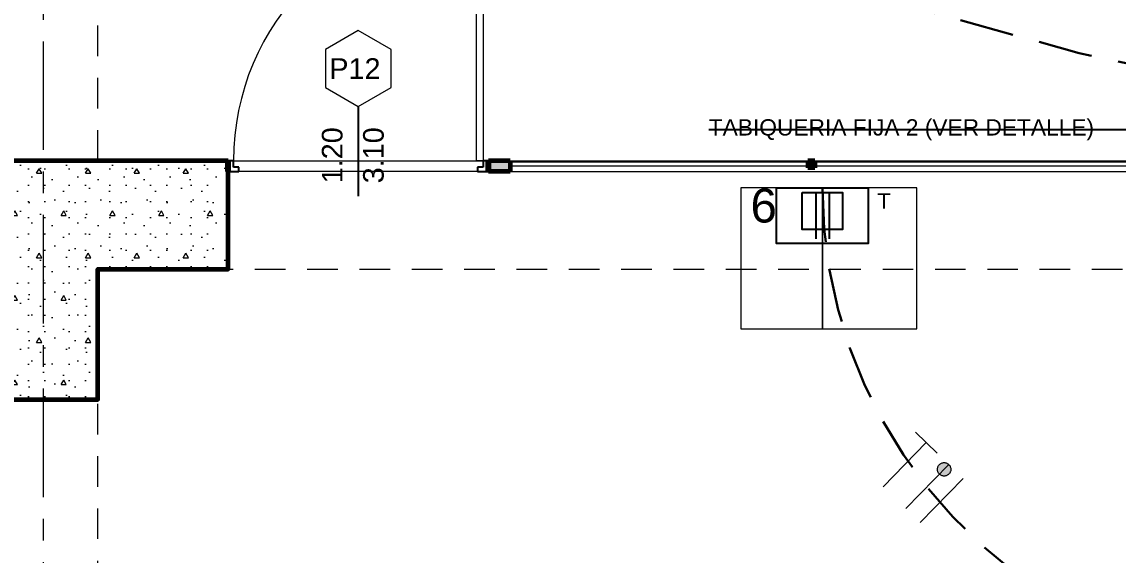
# Model space of a CAD drawing. Header units: inches. Extents: x -19 to 5698, y -728 to 92.
# Drawn here: x 393.22 to 398.27, y 15.58 to 18.04 of the extents above; entities that cross this region are included whole.
import ezdxf

# ---------------------------------------------------------------- set-up
doc = ezdxf.new("R2010")
doc.units = ezdxf.units.IN
doc.header["$MEASUREMENT"] = 0
doc.set_wipeout_variables(frame=1)
for name, pattern in [('HIDDEN', [0.375, 0.25, -0.125]), ('Hidden Line', [0.195611, 0.141111, -0.0545]), ('Punto & Raya', [0.65, 0.5, -0.075, 0, -0.075]), ('RAYITAS', [0.375, 0.25, -0.125]), ('Wipeout_Contour', [1, 0, -1])]:
    doc.linetypes.add(name, pattern=pattern)
doc.layers.get('0').update_dxf_attribs({"color": 61})
for name, color, linetype, lineweight in [('00 conduct tomacorr', 120, 'HIDDEN', 30), ('00 IE LUZ EMERGENCIA', 253, 'Continuous', 0), ('T-TECHO-E', 150, 'Continuous', 20), ('T.S.', 61, 'Continuous', 25), ('TOMACORRIENTE', 22, 'RAYITAS', 9)]:
    doc.layers.add(name, color=color, linetype=linetype, lineweight=lineweight)
for name, color, linetype in [('02 _ ARQ _ ALB _ Ejes Generales', 251, 'Continuous'), ('02 _ ARQ _ ALB _ Mobiliario', 7, 'Continuous'), ('02 _ ARQ _ ALB _ Muros Interiores', 7, 'Continuous'), ('02 _ ARQ _ ZON _ Espacio.3D', 7, 'Continuous'), ('08 _ STR _ EXT _ 06 Columnas', 7, 'Continuous'), ('08 _ STR _ EXT _ 09 Vigas', 251, 'Continuous'), ('Acabado - Muros', 7, 'Continuous'), ('Notas - Etiquetas', 7, 'Continuous')]:
    doc.layers.add(name, color=color, linetype=linetype)
doc.styles.add('Annotative', font='arial.ttf')
doc.styles.add('Estilo_Generado_4', font='swisse.ttf')
doc.dimstyles.new('Estilo_Generado__8', dxfattribs={"dimtxt": 0.18, "dimasz": 0.0912, "dimexe": 0.18, "dimexo": 0.0625, "dimgap": 0, "dimtad": 0, "dimtih": 1, "dimtoh": 1, "dimdec": 4, "dimzin": 0, "dimdsep": 46, "dimcen": 0.09, "dimadec": 0, "dimazin": 0, "dimtfac": 1, "dimtdec": 4, "dimtmove": 0, "dimatfit": 3, "dimldrblk": 'ARROWHEAD_5', "dimfxl": 1, "dimtolj": 1, "dimtzin": 0, "dimarcsym": 0})

# ---------------------------------------------------------------- blocks, each defined once
blk = doc.blocks.new('ARROWHEAD_5')
at = {"linetype": 'Continuous', "lineweight": 0}
blk.add_hatch(color=0, dxfattribs=at).paths.add_polyline_path([(-1, 0.2679), (0, 0), (-1, -0.2679)])
at = {"color": 0, "linetype": 'Continuous', "lineweight": 0}
blk.add_line((0, 0), (-1, 0), dxfattribs=at)
blk = doc.blocks.new('T.S.')
for p, q in [((2755.0914, 1630.1123), (2755.0914, 1629.8975)), ((2755.153, 1630.1123), (2755.153, 1629.8975))]:
    blk.add_line(p, q)
for points in [[(2754.9116, 1630.1338), (2755.3328, 1630.1338), (2755.3328, 1629.8758), (2754.9116, 1629.8758)], [(2755.0298, 1630.1123), (2755.2146, 1630.1123), (2755.2146, 1629.9403), (2755.0298, 1629.9403)]]:
    blk.add_lwpolyline(points, close=True)
at = {"color": 3, "insert": (2755.3768, 1630.1075), "char_height": 0.07, "attachment_point": 1}
blk.add_mtext_dynamic_manual_height_columns('{\\fVerdana|b0|i0|c0|p34;\\C1;T}', width=0.044429, gutter_width=12.5, heights=[0], dxfattribs=at)
blk = doc.blocks.new('a')
at = {"layer": 'TOMACORRIENTE', "ltscale": 0.05}
h = blk.add_hatch(color=4, dxfattribs=at)
edge = h.paths.add_edge_path()
edge.add_arc((0, 0.0752), 0.0211, 0, 360)
at = {"layer": 'TOMACORRIENTE', "color": 4}
for p, q in [((-0.1455, 0.0963), (-0.0515, 0.0963)), ((-0.0985, 0.0963), (-0.0985, -0.0966)), ((0, 0.0963), (0, -0.0963)), ((0.0623, -0.0963), (0.0623, 0.0963))]:
    blk.add_line(p, q, dxfattribs=at)
blk.add_circle((0, 0.0752), 0.0211, dxfattribs=at)
blk = doc.blocks.new('CABLE 3FACE')
at = {"layer": 'T-TECHO-E', "rotation": 59.94170052614085}
blk.add_blockref('a', (0, 0), dxfattribs=at)

msp = doc.modelspace()

# ---------------------------------------------------------------- hatches: boundary and pattern name
at = {"layer": '08 _ STR _ EXT _ 06 Columnas', "linetype": 'Continuous', "lineweight": 9}
h = msp.add_hatch(dxfattribs=at)
h.set_pattern_fill('HORMIGÓN_EN_MASA_0002', style=0, pattern_type=2)
h.set_pattern_definition([(0, (370.00008, 2e-08), (0, 0.3897114), [0.024375, -0.200625]), (0, (370.11258, 0.19486), (0, 0.3897114), [0.024375, -0.200625]), (60, (370.00008, 2e-08), (-0.3375, 0.1948557), [0.024375, -0.200625]), (60, (370.22508, 2e-08), (-0.3375, 0.1948557), [0.024375, -0.200625]), (120, (370.02445, 2e-08), (0.3375, 0.1948557), [0.024375, -0.200625]), (120, (370.24945, 2e-08), (0.3375, 0.1948557), [0.024375, -0.200625]), (0, (370.000076, 0.0375), (0, 0.075), [0, -0.075, 0, -0.1125]), (45, (370.037576, 0.0375), (-0.053033, 0.053033), [0, -0.05625, 0, -0.09375])])
h.paths.add_polyline_path([(394.17, 17.4), (393.07, 17.4), (393.07, 16.2998), (393.57, 16.2999), (393.57, 16.9), (394.17, 16.9001)])

# ---------------------------------------------------------------- linework, layer by layer
at = {"layer": '00 conduct tomacorr'}
msp.add_arc((399.1244, 17.2759), 2.2157, 180.0024, 257.0024, dxfattribs=at)
at = {"layer": '02 _ ARQ _ ALB _ Ejes Generales', "color": 251, "linetype": 'Punto & Raya', "lineweight": 13, "true_color": 0x636466}
msp.add_line((393.3201, 3.05), (393.3201, 44.9), dxfattribs=at)
at = {"layer": '02 _ ARQ _ ALB _ Mobiliario', "color": 175, "linetype": 'Continuous', "lineweight": 13, "flags": 128}
for points in [[(396.9087, 16.6258), (396.9087, 17.2758), (396.5337, 17.2758), (396.5337, 16.6258)], [(396.9087, 16.6258), (397.3437, 16.6258), (397.3437, 17.2758), (396.9087, 17.2758)]]:
    msp.add_lwpolyline(points, close=True, dxfattribs=at)
at = {"layer": '02 _ ARQ _ ALB _ Muros Interiores', "color": 165, "linetype": 'Continuous', "lineweight": 15}
for p, q in [((395.315, 17.4), (395.315, 18.55)), ((395.345, 18.55), (395.345, 17.4)), ((395.345, 17.4), (395.315, 17.4))]:
    msp.add_line(p, q, dxfattribs=at)
at = {"layer": '02 _ ARQ _ ALB _ Muros Interiores', "color": 152, "linetype": 'Continuous', "lineweight": 25}
msp.add_line((394.77, 17.65), (394.77, 17.2375), dxfattribs=at)
at = {"layer": '02 _ ARQ _ ALB _ Muros Interiores', "color": 7, "linetype": 'Continuous', "lineweight": 80}
for p, q in [((394.17, 17.35), (394.17, 17.4)), ((394.17, 17.35), (394.17, 17.4)), ((394.17, 17.35), (394.17, 17.4)), ((395.37, 17.35), (395.37, 17.4)), ((395.37, 17.35), (395.37, 17.4)), ((395.37, 17.35), (395.37, 17.4))]:
    msp.add_line(p, q, dxfattribs=at)
at = {"layer": '02 _ ARQ _ ALB _ Muros Interiores', "color": 165, "linetype": 'Continuous', "lineweight": 25}
for p, q in [((394.195, 17.4), (394.17, 17.4)), ((394.17, 17.4), (394.17, 17.35)), ((394.195, 17.37), (394.195, 17.4)), ((395.37, 17.4), (395.345, 17.4)), ((395.345, 17.4), (395.345, 17.37)), ((395.37, 17.35), (395.37, 17.4)), ((394.17, 17.35), (394.22, 17.35)), ((394.22, 17.37), (394.195, 17.37)), ((394.22, 17.35), (394.22, 17.37)), ((395.345, 17.37), (395.32, 17.37)), ((395.32, 17.37), (395.32, 17.35)), ((395.32, 17.35), (395.37, 17.35))]:
    msp.add_line(p, q, dxfattribs=at)
at = {"layer": '02 _ ARQ _ ALB _ Muros Interiores', "color": 251, "linetype": 'Continuous', "lineweight": 13, "flags": 128}
msp.add_lwpolyline([(394.77, 18), (394.6185, 17.9125), (394.6185, 17.7375), (394.77, 17.65), (394.9216, 17.7375), (394.9216, 17.9125)], close=True, dxfattribs=at)
at = {"layer": '02 _ ARQ _ ALB _ Muros Interiores', "color": 165, "linetype": 'Continuous', "lineweight": 15}
msp.add_arc((395.345, 17.4), 1.15, 90, 180, dxfattribs=at)
at = {"layer": '02 _ ARQ _ ZON _ Espacio.3D', "color": 254, "linetype": 'Continuous', "lineweight": 0, "flags": 128}
msp.add_lwpolyline([(390.0701, 17.4), (414.5701, 17.4)], dxfattribs=at)
msp.add_lwpolyline([(400.07, 7.3509), (400.0701, 8.1), (400.295, 8.1), (400.295, 16.5), (400.0701, 16.5), (400.07, 17.35), (394.17, 17.3498), (394.17, 16.9001), (393.5701, 16.9), (393.57, 16.2999), (393.12, 16.2999), (393.12, 15.4), (394.32, 15.4), (394.3201, 7.7), (396.8257, 7.7), (396.8257, 7.35)], close=True, dxfattribs=at)
at = {"layer": '08 _ STR _ EXT _ 06 Columnas', "color": 7, "linetype": 'Continuous', "lineweight": 60, "flags": 128}
msp.add_lwpolyline([(394.17, 17.4), (393.07, 17.4), (393.07, 16.2998), (393.57, 16.2999), (393.57, 16.9), (394.17, 16.9001)], close=True, dxfattribs=at)
at = {"layer": '08 _ STR _ EXT _ 09 Vigas', "color": 251, "linetype": 'Hidden Line', "lineweight": 13, "true_color": 0x636466}
for p, q in [((393.5701, 17.4), (393.5701, 29.7)), ((393.5701, 16.9), (400.0701, 16.9)), ((393.5701, 7.7), (393.5701, 16.9))]:
    msp.add_line(p, q, dxfattribs=at)
at = {"layer": 'Acabado - Muros', "color": 7, "linetype": 'Continuous', "lineweight": 60}
msp.add_line((395.37, 17.4), (395.37, 17.35), dxfattribs=at)

# ---------------------------------------------------------------- block references
at = {"layer": '00 conduct tomacorr', "xscale": 1.47256122672843, "yscale": 1.47256122672843, "zscale": 1.47256122672843, "rotation": 255.7954303737772}
msp.add_blockref('CABLE 3FACE', (397.3925, 15.8982), dxfattribs=at)
at = {"layer": 'T.S.'}
msp.add_blockref('T.S.', (-2358.2135, -1612.8579), dxfattribs=at)

# ---------------------------------------------------------------- texts
at = {"layer": '00 IE LUZ EMERGENCIA', "style": 'Annotative'}
msp.add_attdef('6', (396.5777, 17.1152), '', height=0.1562, dxfattribs=at)
at = {"layer": '02 _ ARQ _ ALB _ Muros Interiores', "color": 5, "lineweight": 25, "insert": (394.6367, 17.7775), "char_height": 0.095, "attachment_point": 7, "style": 'Estilo_Generado_4'}
msp.add_mtext('\\A1;{\\pql;\\pt0;\\fSwis721 Ex BT|b0|i0|c0|p34;P12\\fSwis721 Ex BT|b0|i0|c0|p34;\\fSwis721 Ex BT|b0|i0|c0|p34;\\fSwis721 Ex BT|b0|i0|c0|p34;}', dxfattribs=at)
at = {"layer": '02 _ ARQ _ ALB _ Muros Interiores', "color": 5, "lineweight": 25, "char_height": 0.095, "attachment_point": 7, "rotation": 90, "style": 'Estilo_Generado_4'}
for s, insert in [('\\A1;{\\pql;\\pt0;\\fSwis721 Ex BT|b0|i0|c0|p34;1.20\\fSwis721 Ex BT|b0|i0|c0|p34;\\A1{\\H.66x;\\S^  ;}\\fSwis721 Ex BT|b0|i0|c0|p34;\\fSwis721 Ex BT|b0|i0|c0|p34;}', (394.725, 17.296)), ('\\A1;{\\pql;\\pt0;\\fSwis721 Ex BT|b0|i0|c0|p34;3.10\\fSwis721 Ex BT|b0|i0|c0|p34;\\A1{\\H.66x;\\S^  ;}\\fSwis721 Ex BT|b0|i0|c0|p34;\\fSwis721 Ex BT|b0|i0|c0|p34;}', (394.915, 17.296))]:
    msp.add_mtext(s, dxfattribs=dict(at, insert=insert))
at = {"layer": 'Notas - Etiquetas', "color": 171, "linetype": 'Continuous', "lineweight": 13, "insert": (396.3852, 17.5425), "char_height": 0.075, "attachment_point": 4, "style": 'Estilo_Generado_4'}
msp.add_mtext('\\A1;{\\pql;\\fSwis721 Ex BT|b0|i0|c0|p34;TABIQUERIA FIJA 2 (VER DETALLE)\\fSwis721 Ex BT|b0|i0|c0|p34; }', dxfattribs=at)

# ---------------------------------------------------------------- next in the draw order: wipeouts: each hides what was drawn before it
at = {"color": 254, "linetype": 'Wipeout_Contour', "lineweight": 0, "ltscale": 19464.156562}
msp.add_wipeout([(396.8575, 17.367), (396.8575, 17.35), (399.0075, 17.35), (399.0075, 17.4), (396.874, 17.4), (396.874, 17.367)], dxfattribs=at).dxf.layer = 'Acabado - Muros'

# ---------------------------------------------------------------- next in the draw order: wipeouts: each hides what was drawn before it
at = {"color": 254, "linetype": 'Wipeout_Contour', "lineweight": 0, "ltscale": 19455.05484}
msp.add_wipeout([(395.47, 17.35), (396.8575, 17.35), (396.8575, 17.367), (396.841, 17.367), (396.841, 17.4), (395.47, 17.4)], dxfattribs=at).dxf.layer = 'Acabado - Muros'

# ---------------------------------------------------------------- next in the draw order: linework, layer by layer
at = {"layer": 'Acabado - Muros', "color": 251, "linetype": 'Continuous', "lineweight": 13, "flags": 128}
for points in [[(395.47, 17.4), (396.841, 17.4)], [(396.874, 17.4), (399.0075, 17.4)], [(395.47, 17.35), (396.8575, 17.35), (399.0075, 17.35)]]:
    msp.add_lwpolyline(points, dxfattribs=at)

# ---------------------------------------------------------------- next in the draw order: wipeouts: each hides what was drawn before it
at = {"color": 254, "linetype": 'Wipeout_Contour', "lineweight": 0, "ltscale": 12969.752837}
msp.add_wipeout([(396.841, 17.395), (395.47, 17.395), (395.47, 17.375), (396.841, 17.375)], dxfattribs=at).dxf.layer = 'Acabado - Muros'
at = {"color": 254, "linetype": 'Wipeout_Contour', "lineweight": 0, "ltscale": 12976.893719}
msp.add_wipeout([(399.0075, 17.395), (396.874, 17.395), (396.874, 17.375), (399.0075, 17.375)], dxfattribs=at).dxf.layer = 'Acabado - Muros'

# ---------------------------------------------------------------- next in the draw order: hatches: boundary and pattern name
at = {"layer": 'Acabado - Muros', "linetype": 'Continuous', "lineweight": 0}
for points in [[(395.47, 17.4), (395.37, 17.4), (395.37, 17.35), (395.47, 17.35)], [(396.874, 17.367), (396.874, 17.4), (396.841, 17.4), (396.841, 17.367)]]:
    msp.add_hatch(color=254, dxfattribs=at).paths.add_polyline_path(points)

# ---------------------------------------------------------------- next in the draw order: linework, layer by layer
at = {"layer": '00 conduct tomacorr'}
msp.add_arc((402.4965, 35.8866, -0.0001), 18.5213, 218.5229, 273.50763, dxfattribs=at)
at = {"layer": '08 _ STR _ EXT _ 09 Vigas', "color": 251, "linetype": 'Hidden Line', "lineweight": 13, "true_color": 0x636466}
msp.add_line((379.57, 17.4), (400.0701, 17.4), dxfattribs=at)
at = {"layer": 'Acabado - Muros', "color": 7, "linetype": 'Continuous', "lineweight": 60}
for p, q in [((395.47, 17.4), (395.37, 17.4)), ((395.47, 17.4), (395.47, 17.35)), ((396.874, 17.4), (396.841, 17.4)), ((396.841, 17.4), (396.841, 17.367)), ((396.874, 17.4), (396.874, 17.367)), ((395.47, 17.35), (395.37, 17.35)), ((396.874, 17.367), (396.841, 17.367))]:
    msp.add_line(p, q, dxfattribs=at)
at = {"layer": 'Acabado - Muros', "color": 7, "linetype": 'Continuous', "lineweight": 13, "flags": 128}
for points in [[(396.841, 17.395), (396.841, 17.375), (395.47, 17.375), (395.47, 17.395)], [(399.0075, 17.395), (399.0075, 17.375), (396.874, 17.375), (396.874, 17.395)]]:
    msp.add_lwpolyline(points, close=True, dxfattribs=at)

# ---------------------------------------------------------------- next in the draw order: leaders
at = {"layer": 'Notas - Etiquetas', "color": 144, "linetype": 'Continuous', "lineweight": 13, "annotation_type": 0, "has_hookline": 1, "hookline_direction": 1, "text_width": 1.9482}
msp.add_leader([(399.0724, 17.385), (398.8552, 17.5425), (396.3852, 17.5425)], dimstyle='Estilo_Generado__8', dxfattribs=at)

doc.saveas('drawing.dxf')
